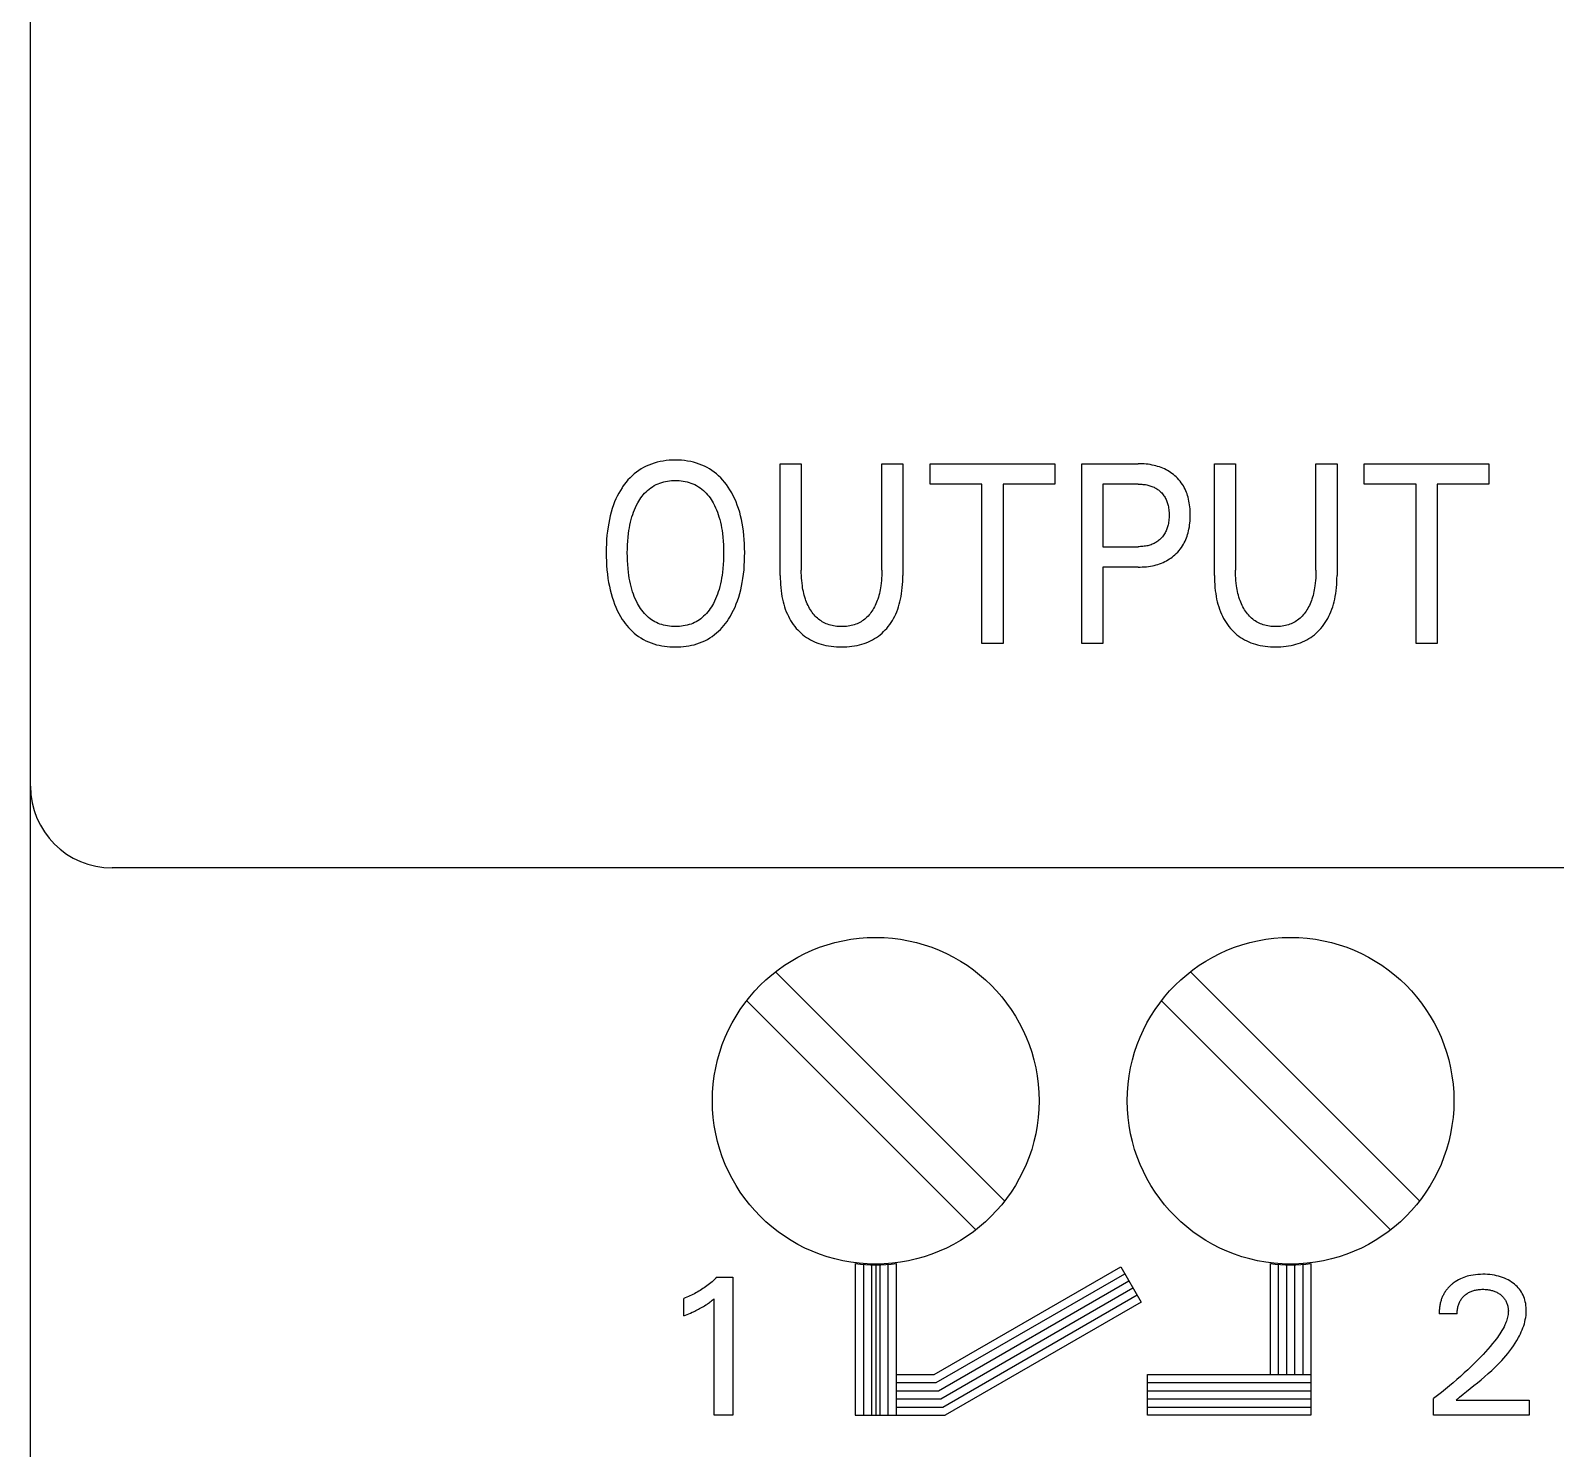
# Model space of a CAD drawing. Extents: x 0 to 420, y 0 to 297.
# Drawn here: x 136.8 to 155.47, y 167.57 to 184.93 of the extents above; entities that cross this region are included whole.
import ezdxf

# ---------------------------------------------------------------- set-up
doc = ezdxf.new("R2010")
doc.units = 0
doc.header["$LTSCALE"] = 23.1
doc.layers.add('10000_FRONT', color=7, linetype='CONTINUOUS')

msp = doc.modelspace()

# ---------------------------------------------------------------- linework, layer by layer
at = {"layer": '10000_FRONT', "color": 7, "linetype": 'CONTINUOUS'}
for p, q in [((136.798, 164.673), (136.798, 252.673)), ((144.544, 179.655), (144.507, 179.649)), ((144.582, 179.66), (144.544, 179.655)), ((144.619, 179.664), (144.582, 179.66)), ((144.657, 179.666), (144.619, 179.664)), ((144.695, 179.666), (144.657, 179.666)), ((144.733, 179.666), (144.695, 179.666)), ((144.77, 179.664), (144.733, 179.666)), ((144.808, 179.66), (144.77, 179.664)), ((144.845, 179.655), (144.808, 179.66)), ((144.882, 179.648), (144.845, 179.655)), ((144.164, 179.475), (144.139, 179.45)), ((144.191, 179.499), (144.164, 179.475)), ((144.219, 179.521), (144.191, 179.499)), ((144.247, 179.541), (144.219, 179.521)), ((144.276, 179.56), (144.247, 179.541)), ((144.306, 179.577), (144.276, 179.56)), ((144.337, 179.592), (144.306, 179.577)), ((144.369, 179.606), (144.337, 179.592)), ((144.401, 179.619), (144.369, 179.606)), ((144.434, 179.63), (144.401, 179.619)), ((144.471, 179.64), (144.434, 179.63)), ((144.507, 179.649), (144.471, 179.64)), ((144.918, 179.64), (144.882, 179.648)), ((144.954, 179.63), (144.918, 179.64)), ((144.987, 179.619), (144.954, 179.63)), ((145.02, 179.606), (144.987, 179.619)), ((145.051, 179.592), (145.02, 179.606)), ((145.082, 179.576), (145.051, 179.592)), ((145.112, 179.559), (145.082, 179.576)), ((145.141, 179.54), (145.112, 179.559)), ((145.169, 179.52), (145.141, 179.54)), ((145.197, 179.498), (145.169, 179.52)), ((145.224, 179.474), (145.197, 179.498)), ((145.25, 179.449), (145.224, 179.474)), ((145.978, 178.252), (145.978, 179.623)), ((145.978, 179.623), (146.237, 179.623)), ((146.237, 179.623), (146.237, 178.318)), ((147.223, 178.318), (147.223, 179.623)), ((147.223, 179.623), (147.48, 179.623)), ((147.48, 179.623), (147.48, 178.252)), ((147.814, 179.373), (147.814, 179.623)), ((147.814, 179.623), (149.341, 179.623)), ((149.341, 179.623), (149.341, 179.373)), ((149.672, 177.423), (149.672, 179.623)), ((149.672, 179.623), (150.36, 179.623)), ((150.385, 179.622), (150.36, 179.623)), ((150.41, 179.621), (150.385, 179.622)), ((150.435, 179.62), (150.41, 179.621)), ((150.46, 179.618), (150.435, 179.62)), ((150.485, 179.615), (150.46, 179.618)), ((150.51, 179.611), (150.485, 179.615)), ((150.535, 179.606), (150.51, 179.611)), ((150.557, 179.602), (150.535, 179.606)), ((150.579, 179.596), (150.557, 179.602)), ((150.6, 179.59), (150.579, 179.596)), ((150.622, 179.583), (150.6, 179.59)), ((150.643, 179.575), (150.622, 179.583)), ((150.664, 179.567), (150.643, 179.575)), ((150.685, 179.558), (150.664, 179.567)), ((150.704, 179.548), (150.685, 179.558)), ((150.722, 179.538), (150.704, 179.548)), ((150.741, 179.527), (150.722, 179.538)), ((150.759, 179.515), (150.741, 179.527)), ((150.776, 179.503), (150.759, 179.515)), ((150.793, 179.49), (150.776, 179.503)), ((150.81, 179.476), (150.793, 179.49)), ((150.827, 179.46), (150.81, 179.476)), ((151.295, 178.252), (151.295, 179.623)), ((151.295, 179.623), (151.554, 179.623)), ((151.554, 179.623), (151.554, 178.318)), ((152.539, 178.318), (152.539, 179.623)), ((152.539, 179.623), (152.797, 179.623)), ((152.797, 179.623), (152.797, 178.252)), ((153.131, 179.373), (153.131, 179.623)), ((153.131, 179.623), (154.658, 179.623)), ((154.658, 179.623), (154.658, 179.373)), ((144.021, 179.296), (144.002, 179.262)), ((144.042, 179.329), (144.021, 179.296)), ((144.049, 179.339), (144.042, 179.329)), ((144.069, 179.368), (144.049, 179.339)), ((144.091, 179.396), (144.069, 179.368)), ((144.114, 179.424), (144.091, 179.396)), ((144.139, 179.45), (144.114, 179.424)), ((144.318, 179.261), (144.335, 179.278)), ((144.335, 179.278), (144.352, 179.295)), ((144.352, 179.295), (144.372, 179.311)), ((144.372, 179.311), (144.393, 179.327)), ((144.393, 179.327), (144.414, 179.341)), ((144.414, 179.341), (144.436, 179.354)), ((144.436, 179.354), (144.459, 179.366)), ((144.459, 179.366), (144.482, 179.377)), ((144.482, 179.377), (144.506, 179.386)), ((144.506, 179.386), (144.529, 179.394)), ((144.529, 179.394), (144.552, 179.4)), ((144.552, 179.4), (144.575, 179.406)), ((144.575, 179.406), (144.599, 179.41)), ((144.599, 179.41), (144.623, 179.413)), ((144.623, 179.413), (144.647, 179.415)), ((144.647, 179.415), (144.671, 179.416)), ((144.671, 179.416), (144.695, 179.417)), ((144.695, 179.417), (144.719, 179.416)), ((144.719, 179.416), (144.743, 179.415)), ((144.743, 179.415), (144.767, 179.413)), ((144.767, 179.413), (144.791, 179.41)), ((144.791, 179.41), (144.815, 179.406)), ((144.815, 179.406), (144.839, 179.4)), ((144.839, 179.4), (144.862, 179.394)), ((144.862, 179.394), (144.885, 179.386)), ((144.885, 179.386), (144.909, 179.377)), ((144.909, 179.377), (144.932, 179.366)), ((144.932, 179.366), (144.955, 179.354)), ((144.955, 179.354), (144.977, 179.341)), ((144.977, 179.341), (144.999, 179.327)), ((144.999, 179.327), (145.019, 179.311)), ((145.019, 179.311), (145.039, 179.295)), ((145.039, 179.295), (145.057, 179.278)), ((145.057, 179.278), (145.073, 179.261)), ((145.274, 179.422), (145.25, 179.449)), ((145.297, 179.395), (145.274, 179.422)), ((145.319, 179.367), (145.297, 179.395)), ((145.34, 179.337), (145.319, 179.367)), ((145.363, 179.302), (145.34, 179.337)), ((145.384, 179.267), (145.363, 179.302)), ((148.448, 179.373), (147.814, 179.373)), ((148.448, 177.423), (148.448, 179.373)), ((148.707, 179.373), (148.707, 177.423)), ((149.341, 179.373), (148.707, 179.373)), ((149.931, 179.373), (149.931, 178.606)), ((150.36, 179.373), (149.931, 179.373)), ((150.36, 179.373), (150.375, 179.373)), ((150.375, 179.373), (150.391, 179.372)), ((150.391, 179.372), (150.406, 179.372)), ((150.406, 179.372), (150.421, 179.37)), ((150.421, 179.37), (150.436, 179.368)), ((150.436, 179.368), (150.451, 179.366)), ((150.451, 179.366), (150.466, 179.363)), ((150.466, 179.363), (150.479, 179.36)), ((150.479, 179.36), (150.492, 179.357)), ((150.492, 179.357), (150.505, 179.353)), ((150.505, 179.353), (150.518, 179.349)), ((150.518, 179.349), (150.531, 179.344)), ((150.531, 179.344), (150.543, 179.339)), ((150.543, 179.339), (150.556, 179.334)), ((150.556, 179.334), (150.567, 179.328)), ((150.567, 179.328), (150.578, 179.322)), ((150.578, 179.322), (150.589, 179.315)), ((150.589, 179.315), (150.6, 179.308)), ((150.6, 179.308), (150.61, 179.301)), ((150.61, 179.301), (150.62, 179.293)), ((150.62, 179.293), (150.63, 179.284)), ((150.63, 179.284), (150.64, 179.275)), ((150.844, 179.444), (150.827, 179.46)), ((150.86, 179.426), (150.844, 179.444)), ((150.875, 179.408), (150.86, 179.426)), ((150.889, 179.389), (150.875, 179.408)), ((150.903, 179.37), (150.889, 179.389)), ((150.915, 179.35), (150.903, 179.37)), ((150.926, 179.331), (150.915, 179.35)), ((150.936, 179.312), (150.926, 179.331)), ((150.945, 179.292), (150.936, 179.312)), ((150.953, 179.272), (150.945, 179.292)), ((153.765, 179.373), (153.131, 179.373)), ((153.765, 177.423), (153.765, 179.373)), ((154.024, 179.373), (154.024, 177.423)), ((154.658, 179.373), (154.024, 179.373)), ((143.937, 179.118), (143.922, 179.074)), ((143.951, 179.155), (143.937, 179.118)), ((143.967, 179.191), (143.951, 179.155)), ((143.983, 179.227), (143.967, 179.191)), ((144.002, 179.262), (143.983, 179.227)), ((144.206, 179.088), (144.219, 179.115)), ((144.219, 179.115), (144.234, 179.142)), ((144.234, 179.142), (144.246, 179.163)), ((144.246, 179.163), (144.259, 179.184)), ((144.259, 179.184), (144.272, 179.204)), ((144.272, 179.204), (144.287, 179.224)), ((144.287, 179.224), (144.302, 179.243)), ((144.302, 179.243), (144.318, 179.261)), ((145.073, 179.261), (145.089, 179.243)), ((145.089, 179.243), (145.105, 179.224)), ((145.105, 179.224), (145.119, 179.204)), ((145.119, 179.204), (145.133, 179.184)), ((145.133, 179.184), (145.146, 179.163)), ((145.146, 179.163), (145.158, 179.142)), ((145.158, 179.142), (145.162, 179.135)), ((145.162, 179.135), (145.175, 179.109)), ((145.175, 179.109), (145.188, 179.082)), ((145.403, 179.23), (145.384, 179.267)), ((145.421, 179.193), (145.403, 179.23)), ((145.438, 179.155), (145.421, 179.193)), ((145.453, 179.116), (145.438, 179.155)), ((145.468, 179.073), (145.453, 179.116)), ((150.64, 179.275), (150.65, 179.264)), ((150.65, 179.264), (150.659, 179.254)), ((150.659, 179.254), (150.668, 179.243)), ((150.668, 179.243), (150.677, 179.231)), ((150.677, 179.231), (150.684, 179.22)), ((150.684, 179.22), (150.692, 179.208)), ((150.692, 179.208), (150.698, 179.196)), ((150.698, 179.196), (150.704, 179.184)), ((150.704, 179.184), (150.709, 179.172)), ((150.709, 179.172), (150.714, 179.16)), ((150.714, 179.16), (150.718, 179.148)), ((150.718, 179.148), (150.722, 179.136)), ((150.722, 179.136), (150.726, 179.123)), ((150.726, 179.123), (150.729, 179.11)), ((150.729, 179.11), (150.732, 179.094)), ((150.732, 179.094), (150.735, 179.077)), ((150.961, 179.252), (150.953, 179.272)), ((150.967, 179.232), (150.961, 179.252)), ((150.973, 179.211), (150.967, 179.232)), ((150.979, 179.19), (150.973, 179.211)), ((150.984, 179.166), (150.979, 179.19)), ((150.988, 179.142), (150.984, 179.166)), ((150.992, 179.118), (150.988, 179.142)), ((150.995, 179.094), (150.992, 179.118)), ((150.997, 179.069), (150.995, 179.094)), ((143.886, 178.941), (143.878, 178.896)), ((143.897, 178.986), (143.886, 178.941)), ((143.909, 179.03), (143.897, 178.986)), ((143.922, 179.074), (143.909, 179.03)), ((144.138, 178.872), (144.145, 178.906)), ((144.145, 178.906), (144.153, 178.94)), ((144.153, 178.94), (144.163, 178.973)), ((144.163, 178.973), (144.172, 179.002)), ((144.172, 179.002), (144.183, 179.031)), ((144.183, 179.031), (144.194, 179.059)), ((144.194, 179.059), (144.206, 179.088)), ((145.188, 179.082), (145.199, 179.056)), ((145.199, 179.056), (145.21, 179.028)), ((145.21, 179.028), (145.22, 179.001)), ((145.22, 179.001), (145.228, 178.973)), ((145.228, 178.973), (145.238, 178.94)), ((145.238, 178.94), (145.246, 178.906)), ((145.246, 178.906), (145.254, 178.872)), ((145.482, 179.029), (145.468, 179.073)), ((145.494, 178.984), (145.482, 179.029)), ((145.504, 178.939), (145.494, 178.984)), ((145.513, 178.894), (145.504, 178.939)), ((150.735, 178.908), (150.732, 178.891)), ((150.735, 179.077), (150.737, 179.06)), ((150.737, 178.925), (150.735, 178.908)), ((150.737, 179.06), (150.739, 179.044)), ((150.739, 178.942), (150.737, 178.925)), ((150.739, 179.044), (150.74, 179.027)), ((150.74, 178.959), (150.739, 178.942)), ((150.74, 179.027), (150.741, 179.01)), ((150.741, 178.976), (150.74, 178.959)), ((150.741, 179.01), (150.741, 178.993)), ((150.741, 178.993), (150.741, 178.976)), ((150.995, 178.897), (150.997, 178.921)), ((150.999, 179.045), (150.997, 179.069)), ((150.997, 178.921), (150.999, 178.946)), ((151, 179.02), (150.999, 179.045)), ((150.999, 178.946), (151, 178.971)), ((151, 178.996), (151, 179.02)), ((151, 178.971), (151, 178.996)), ((143.857, 178.746), (143.853, 178.694)), ((143.863, 178.798), (143.857, 178.746)), ((143.87, 178.85), (143.863, 178.798)), ((143.878, 178.896), (143.87, 178.85)), ((144.111, 178.675), (144.115, 178.722)), ((144.115, 178.722), (144.121, 178.77)), ((144.121, 178.77), (144.125, 178.804)), ((144.125, 178.804), (144.131, 178.838)), ((144.131, 178.838), (144.138, 178.872)), ((145.254, 178.872), (145.26, 178.838)), ((145.26, 178.838), (145.266, 178.804)), ((145.266, 178.804), (145.271, 178.77)), ((145.271, 178.77), (145.276, 178.722)), ((145.276, 178.722), (145.28, 178.675)), ((145.521, 178.849), (145.513, 178.894)), ((145.528, 178.797), (145.521, 178.849)), ((145.534, 178.745), (145.528, 178.797)), ((145.539, 178.693), (145.534, 178.745)), ((150.651, 178.718), (150.641, 178.708)), ((150.66, 178.729), (150.651, 178.718)), ((150.669, 178.74), (150.66, 178.729)), ((150.677, 178.752), (150.669, 178.74)), ((150.685, 178.764), (150.677, 178.752)), ((150.692, 178.776), (150.685, 178.764)), ((150.698, 178.787), (150.692, 178.776)), ((150.704, 178.799), (150.698, 178.787)), ((150.709, 178.811), (150.704, 178.799)), ((150.714, 178.824), (150.709, 178.811)), ((150.718, 178.836), (150.714, 178.824)), ((150.722, 178.849), (150.718, 178.836)), ((150.726, 178.861), (150.722, 178.849)), ((150.729, 178.874), (150.726, 178.861)), ((150.732, 178.891), (150.729, 178.874)), ((150.954, 178.715), (150.961, 178.736)), ((150.961, 178.736), (150.968, 178.757)), ((150.968, 178.757), (150.974, 178.778)), ((150.974, 178.778), (150.979, 178.799)), ((150.979, 178.799), (150.984, 178.823)), ((150.984, 178.823), (150.989, 178.848)), ((150.989, 178.848), (150.992, 178.872)), ((150.992, 178.872), (150.995, 178.897)), ((143.85, 178.641), (143.848, 178.589)), ((143.848, 178.589), (143.848, 178.536)), ((143.848, 178.536), (143.848, 178.482)), ((143.853, 178.694), (143.85, 178.641)), ((144.106, 178.533), (144.107, 178.58)), ((144.107, 178.485), (144.106, 178.533)), ((144.107, 178.58), (144.108, 178.628)), ((144.108, 178.628), (144.111, 178.675)), ((145.28, 178.675), (145.283, 178.628)), ((145.283, 178.628), (145.285, 178.58)), ((145.285, 178.58), (145.285, 178.533)), ((145.285, 178.533), (145.285, 178.484)), ((145.541, 178.641), (145.539, 178.693)), ((145.543, 178.588), (145.541, 178.641)), ((145.544, 178.536), (145.543, 178.588)), ((145.543, 178.482), (145.544, 178.536)), ((149.931, 178.606), (150.36, 178.606)), ((150.376, 178.606), (150.36, 178.606)), ((150.391, 178.607), (150.376, 178.606)), ((150.406, 178.608), (150.391, 178.607)), ((150.421, 178.609), (150.406, 178.608)), ((150.437, 178.611), (150.421, 178.609)), ((150.452, 178.613), (150.437, 178.611)), ((150.467, 178.616), (150.452, 178.613)), ((150.48, 178.619), (150.467, 178.616)), ((150.493, 178.623), (150.48, 178.619)), ((150.506, 178.627), (150.493, 178.623)), ((150.519, 178.631), (150.506, 178.627)), ((150.532, 178.636), (150.519, 178.631)), ((150.545, 178.641), (150.532, 178.636)), ((150.557, 178.647), (150.545, 178.641)), ((150.568, 178.653), (150.557, 178.647)), ((150.58, 178.659), (150.568, 178.653)), ((150.591, 178.666), (150.58, 178.659)), ((150.601, 178.674), (150.591, 178.666)), ((150.611, 178.681), (150.601, 178.674)), ((150.622, 178.69), (150.611, 178.681)), ((150.631, 178.698), (150.622, 178.69)), ((150.641, 178.708), (150.631, 178.698)), ((150.829, 178.524), (150.846, 178.541)), ((150.846, 178.541), (150.862, 178.559)), ((150.862, 178.559), (150.877, 178.577)), ((150.877, 178.577), (150.891, 178.596)), ((150.891, 178.596), (150.904, 178.616)), ((150.904, 178.616), (150.916, 178.636)), ((150.916, 178.636), (150.927, 178.655)), ((150.927, 178.655), (150.937, 178.675)), ((150.937, 178.675), (150.946, 178.695)), ((150.946, 178.695), (150.954, 178.715)), ((143.848, 178.482), (143.85, 178.429)), ((143.85, 178.429), (143.853, 178.376)), ((143.853, 178.376), (143.857, 178.322)), ((144.108, 178.436), (144.107, 178.485)), ((144.111, 178.388), (144.108, 178.436)), ((144.115, 178.34), (144.111, 178.388)), ((145.28, 178.388), (145.276, 178.339)), ((145.283, 178.436), (145.28, 178.388)), ((145.285, 178.484), (145.283, 178.436)), ((145.535, 178.323), (145.539, 178.376)), ((145.539, 178.376), (145.542, 178.429)), ((145.542, 178.429), (145.543, 178.482)), ((149.931, 178.357), (149.931, 177.423)), ((150.36, 178.357), (149.931, 178.357)), ((150.36, 178.357), (150.386, 178.357)), ((150.386, 178.357), (150.411, 178.358)), ((150.411, 178.358), (150.436, 178.359)), ((150.436, 178.359), (150.462, 178.362)), ((150.462, 178.362), (150.487, 178.365)), ((150.487, 178.365), (150.512, 178.369)), ((150.512, 178.369), (150.537, 178.373)), ((150.537, 178.373), (150.559, 178.378)), ((150.559, 178.378), (150.581, 178.384)), ((150.581, 178.384), (150.603, 178.39)), ((150.603, 178.39), (150.625, 178.398)), ((150.625, 178.398), (150.646, 178.406)), ((150.646, 178.406), (150.667, 178.414)), ((150.667, 178.414), (150.687, 178.424)), ((150.687, 178.424), (150.707, 178.434)), ((150.707, 178.434), (150.725, 178.444)), ((150.725, 178.444), (150.744, 178.456)), ((150.744, 178.456), (150.762, 178.468)), ((150.762, 178.468), (150.779, 178.48)), ((150.779, 178.48), (150.796, 178.494)), ((150.796, 178.494), (150.812, 178.508)), ((150.812, 178.508), (150.829, 178.524)), ((143.857, 178.322), (143.862, 178.269)), ((143.862, 178.269), (143.869, 178.216)), ((143.869, 178.216), (143.877, 178.17)), ((143.877, 178.17), (143.886, 178.124)), ((144.12, 178.292), (144.115, 178.34)), ((144.125, 178.257), (144.12, 178.292)), ((144.13, 178.222), (144.125, 178.257)), ((144.137, 178.188), (144.13, 178.222)), ((144.144, 178.153), (144.137, 178.188)), ((145.255, 178.187), (145.247, 178.153)), ((145.261, 178.222), (145.255, 178.187)), ((145.266, 178.256), (145.261, 178.222)), ((145.271, 178.291), (145.266, 178.256)), ((145.276, 178.339), (145.271, 178.291)), ((145.505, 178.124), (145.514, 178.17)), ((145.514, 178.17), (145.522, 178.216)), ((145.522, 178.216), (145.529, 178.269)), ((145.529, 178.269), (145.535, 178.323)), ((145.978, 178.252), (145.979, 178.215)), ((145.979, 178.215), (145.98, 178.179)), ((145.98, 178.179), (145.982, 178.142)), ((146.237, 178.286), (146.237, 178.318)), ((146.238, 178.254), (146.237, 178.286)), ((146.24, 178.223), (146.238, 178.254)), ((146.242, 178.191), (146.24, 178.223)), ((146.246, 178.159), (146.242, 178.191)), ((146.25, 178.128), (146.246, 178.159)), ((147.214, 178.159), (147.21, 178.127)), ((147.217, 178.191), (147.214, 178.159)), ((147.22, 178.222), (147.217, 178.191)), ((147.221, 178.254), (147.22, 178.222)), ((147.222, 178.286), (147.221, 178.254)), ((147.223, 178.318), (147.222, 178.286)), ((147.476, 178.142), (147.478, 178.179)), ((147.478, 178.179), (147.48, 178.215)), ((147.48, 178.215), (147.48, 178.252)), ((151.295, 178.252), (151.295, 178.215)), ((151.295, 178.215), (151.297, 178.179)), ((151.297, 178.179), (151.299, 178.142)), ((151.554, 178.286), (151.554, 178.318)), ((151.555, 178.254), (151.554, 178.286)), ((151.557, 178.223), (151.555, 178.254)), ((151.559, 178.191), (151.557, 178.223)), ((151.562, 178.159), (151.559, 178.191)), ((151.566, 178.128), (151.562, 178.159)), ((152.531, 178.159), (152.527, 178.127)), ((152.534, 178.191), (152.531, 178.159)), ((152.536, 178.222), (152.534, 178.191)), ((152.538, 178.254), (152.536, 178.222)), ((152.539, 178.286), (152.538, 178.254)), ((152.539, 178.318), (152.539, 178.286)), ((152.793, 178.142), (152.795, 178.179)), ((152.795, 178.179), (152.796, 178.215)), ((152.796, 178.215), (152.797, 178.252)), ((143.886, 178.124), (143.896, 178.078)), ((143.896, 178.078), (143.907, 178.033)), ((143.907, 178.033), (143.921, 177.988)), ((143.921, 177.988), (143.935, 177.943)), ((144.152, 178.119), (144.144, 178.153)), ((144.162, 178.085), (144.152, 178.119)), ((144.171, 178.055), (144.162, 178.085)), ((144.181, 178.026), (144.171, 178.055)), ((144.192, 177.997), (144.181, 178.026)), ((144.204, 177.968), (144.192, 177.997)), ((145.199, 177.997), (145.187, 177.968)), ((145.21, 178.026), (145.199, 177.997)), ((145.22, 178.055), (145.21, 178.026)), ((145.23, 178.084), (145.22, 178.055)), ((145.239, 178.118), (145.23, 178.084)), ((145.247, 178.153), (145.239, 178.118)), ((145.456, 177.944), (145.47, 177.988)), ((145.47, 177.988), (145.484, 178.033)), ((145.484, 178.033), (145.495, 178.079)), ((145.495, 178.079), (145.505, 178.124)), ((145.982, 178.142), (145.985, 178.105)), ((145.985, 178.105), (145.989, 178.068)), ((145.989, 178.068), (145.994, 178.032)), ((145.994, 178.032), (146, 177.995)), ((146, 177.995), (146.006, 177.964)), ((146.253, 178.104), (146.25, 178.128)), ((146.257, 178.081), (146.253, 178.104)), ((146.262, 178.058), (146.257, 178.081)), ((146.267, 178.035), (146.262, 178.058)), ((146.273, 178.012), (146.267, 178.035)), ((146.28, 177.989), (146.273, 178.012)), ((146.287, 177.966), (146.28, 177.989)), ((147.18, 177.988), (147.173, 177.966)), ((147.187, 178.011), (147.18, 177.988)), ((147.193, 178.034), (147.187, 178.011)), ((147.198, 178.057), (147.193, 178.034)), ((147.203, 178.08), (147.198, 178.057)), ((147.207, 178.104), (147.203, 178.08)), ((147.21, 178.127), (147.207, 178.104)), ((147.452, 177.964), (147.458, 177.995)), ((147.458, 177.995), (147.464, 178.032)), ((147.464, 178.032), (147.469, 178.068)), ((147.469, 178.068), (147.473, 178.105)), ((147.473, 178.105), (147.476, 178.142)), ((151.299, 178.142), (151.302, 178.105)), ((151.302, 178.105), (151.306, 178.068)), ((151.306, 178.068), (151.311, 178.032)), ((151.311, 178.032), (151.317, 177.995)), ((151.317, 177.995), (151.323, 177.964)), ((151.57, 178.104), (151.566, 178.128)), ((151.574, 178.081), (151.57, 178.104)), ((151.579, 178.058), (151.574, 178.081)), ((151.584, 178.035), (151.579, 178.058)), ((151.59, 178.012), (151.584, 178.035)), ((151.596, 177.989), (151.59, 178.012)), ((151.604, 177.966), (151.596, 177.989)), ((152.497, 177.988), (152.49, 177.966)), ((152.504, 178.011), (152.497, 177.988)), ((152.509, 178.034), (152.504, 178.011)), ((152.515, 178.057), (152.509, 178.034)), ((152.519, 178.08), (152.515, 178.057)), ((152.523, 178.104), (152.519, 178.08)), ((152.527, 178.127), (152.523, 178.104)), ((152.769, 177.964), (152.775, 177.995)), ((152.775, 177.995), (152.781, 178.032)), ((152.781, 178.032), (152.786, 178.068)), ((152.786, 178.068), (152.79, 178.105)), ((152.79, 178.105), (152.793, 178.142)), ((143.935, 177.943), (143.95, 177.904)), ((143.95, 177.904), (143.966, 177.865)), ((143.966, 177.865), (143.983, 177.827)), ((143.983, 177.827), (144.002, 177.79)), ((144.002, 177.79), (144.023, 177.753)), ((144.217, 177.94), (144.204, 177.968)), ((144.231, 177.912), (144.217, 177.94)), ((144.243, 177.891), (144.231, 177.912)), ((144.256, 177.869), (144.243, 177.891)), ((144.269, 177.849), (144.256, 177.869)), ((144.284, 177.828), (144.269, 177.849)), ((144.299, 177.809), (144.284, 177.828)), ((144.315, 177.79), (144.299, 177.809)), ((144.332, 177.772), (144.315, 177.79)), ((145.076, 177.79), (145.059, 177.772)), ((145.092, 177.809), (145.076, 177.79)), ((145.107, 177.828), (145.092, 177.809)), ((145.122, 177.849), (145.107, 177.828)), ((145.135, 177.869), (145.122, 177.849)), ((145.148, 177.891), (145.135, 177.869)), ((145.16, 177.912), (145.148, 177.891)), ((145.174, 177.94), (145.16, 177.912)), ((145.187, 177.968), (145.174, 177.94)), ((145.368, 177.755), (145.388, 177.791)), ((145.388, 177.791), (145.407, 177.828)), ((145.407, 177.828), (145.425, 177.866)), ((145.425, 177.866), (145.441, 177.905)), ((145.441, 177.905), (145.456, 177.944)), ((146.006, 177.964), (146.014, 177.933)), ((146.014, 177.933), (146.022, 177.901)), ((146.022, 177.901), (146.031, 177.871)), ((146.031, 177.871), (146.041, 177.84)), ((146.041, 177.84), (146.053, 177.81)), ((146.053, 177.81), (146.066, 177.781)), ((146.294, 177.946), (146.287, 177.966)), ((146.302, 177.927), (146.294, 177.946)), ((146.31, 177.907), (146.302, 177.927)), ((146.319, 177.888), (146.31, 177.907)), ((146.329, 177.869), (146.319, 177.888)), ((146.339, 177.851), (146.329, 177.869)), ((146.35, 177.833), (146.339, 177.851)), ((146.36, 177.817), (146.35, 177.833)), ((146.371, 177.801), (146.36, 177.817)), ((146.382, 177.786), (146.371, 177.801)), ((146.394, 177.772), (146.382, 177.786)), ((147.079, 177.786), (147.067, 177.772)), ((147.09, 177.801), (147.079, 177.786)), ((147.101, 177.817), (147.09, 177.801)), ((147.111, 177.833), (147.101, 177.817)), ((147.122, 177.851), (147.111, 177.833)), ((147.132, 177.869), (147.122, 177.851)), ((147.142, 177.888), (147.132, 177.869)), ((147.15, 177.907), (147.142, 177.888)), ((147.159, 177.926), (147.15, 177.907)), ((147.166, 177.946), (147.159, 177.926)), ((147.173, 177.966), (147.166, 177.946)), ((147.393, 177.781), (147.405, 177.81)), ((147.405, 177.81), (147.417, 177.84)), ((147.417, 177.84), (147.427, 177.871)), ((147.427, 177.871), (147.436, 177.901)), ((147.436, 177.901), (147.445, 177.933)), ((147.445, 177.933), (147.452, 177.964)), ((151.323, 177.964), (151.33, 177.933)), ((151.33, 177.933), (151.339, 177.901)), ((151.339, 177.901), (151.348, 177.871)), ((151.348, 177.871), (151.358, 177.84)), ((151.358, 177.84), (151.37, 177.81)), ((151.37, 177.81), (151.382, 177.781)), ((151.611, 177.946), (151.604, 177.966)), ((151.619, 177.927), (151.611, 177.946)), ((151.627, 177.907), (151.619, 177.927)), ((151.636, 177.888), (151.627, 177.907)), ((151.645, 177.869), (151.636, 177.888)), ((151.655, 177.851), (151.645, 177.869)), ((151.666, 177.833), (151.655, 177.851)), ((151.677, 177.817), (151.666, 177.833)), ((151.688, 177.801), (151.677, 177.817)), ((151.699, 177.786), (151.688, 177.801)), ((151.711, 177.772), (151.699, 177.786)), ((152.395, 177.786), (152.384, 177.772)), ((152.407, 177.801), (152.395, 177.786)), ((152.418, 177.817), (152.407, 177.801)), ((152.428, 177.833), (152.418, 177.817)), ((152.439, 177.851), (152.428, 177.833)), ((152.449, 177.869), (152.439, 177.851)), ((152.458, 177.888), (152.449, 177.869)), ((152.467, 177.907), (152.458, 177.888)), ((152.475, 177.926), (152.467, 177.907)), ((152.483, 177.946), (152.475, 177.926)), ((152.49, 177.966), (152.483, 177.946)), ((152.709, 177.781), (152.722, 177.81)), ((152.722, 177.81), (152.733, 177.84)), ((152.733, 177.84), (152.744, 177.871)), ((152.744, 177.871), (152.753, 177.901)), ((152.753, 177.901), (152.761, 177.933)), ((152.761, 177.933), (152.769, 177.964)), ((144.023, 177.753), (144.045, 177.717)), ((144.045, 177.717), (144.063, 177.691)), ((144.063, 177.691), (144.081, 177.665)), ((144.081, 177.665), (144.101, 177.64)), ((144.101, 177.64), (144.122, 177.616)), ((144.122, 177.616), (144.144, 177.593)), ((144.349, 177.755), (144.332, 177.772)), ((144.367, 177.74), (144.349, 177.755)), ((144.384, 177.725), (144.367, 177.74)), ((144.403, 177.712), (144.384, 177.725)), ((144.422, 177.7), (144.403, 177.712)), ((144.442, 177.688), (144.422, 177.7)), ((144.462, 177.678), (144.442, 177.688)), ((144.483, 177.668), (144.462, 177.678)), ((144.504, 177.66), (144.483, 177.668)), ((144.527, 177.652), (144.504, 177.66)), ((144.55, 177.646), (144.527, 177.652)), ((144.574, 177.64), (144.55, 177.646)), ((144.598, 177.636), (144.574, 177.64)), ((144.622, 177.633), (144.598, 177.636)), ((144.646, 177.63), (144.622, 177.633)), ((144.671, 177.629), (144.646, 177.63)), ((144.695, 177.628), (144.671, 177.629)), ((144.719, 177.629), (144.695, 177.628)), ((144.744, 177.63), (144.719, 177.629)), ((144.768, 177.633), (144.744, 177.63)), ((144.792, 177.636), (144.768, 177.633)), ((144.816, 177.64), (144.792, 177.636)), ((144.84, 177.646), (144.816, 177.64)), ((144.863, 177.652), (144.84, 177.646)), ((144.886, 177.66), (144.863, 177.652)), ((144.907, 177.668), (144.886, 177.66)), ((144.928, 177.678), (144.907, 177.668)), ((144.948, 177.688), (144.928, 177.678)), ((144.968, 177.7), (144.948, 177.688)), ((144.988, 177.712), (144.968, 177.7)), ((145.006, 177.725), (144.988, 177.712)), ((145.024, 177.74), (145.006, 177.725)), ((145.041, 177.755), (145.024, 177.74)), ((145.059, 177.772), (145.041, 177.755)), ((145.246, 177.594), (145.268, 177.617)), ((145.268, 177.617), (145.289, 177.642)), ((145.289, 177.642), (145.308, 177.667)), ((145.308, 177.667), (145.327, 177.692)), ((145.327, 177.692), (145.345, 177.719)), ((145.345, 177.719), (145.368, 177.755)), ((146.066, 177.781), (146.078, 177.754)), ((146.078, 177.754), (146.092, 177.728)), ((146.092, 177.728), (146.106, 177.703)), ((146.106, 177.703), (146.122, 177.678)), ((146.122, 177.678), (146.138, 177.654)), ((146.138, 177.654), (146.156, 177.63)), ((146.156, 177.63), (146.175, 177.607)), ((146.175, 177.607), (146.193, 177.587)), ((146.407, 177.758), (146.394, 177.772)), ((146.42, 177.744), (146.407, 177.758)), ((146.434, 177.731), (146.42, 177.744)), ((146.449, 177.719), (146.434, 177.731)), ((146.463, 177.708), (146.449, 177.719)), ((146.478, 177.698), (146.463, 177.708)), ((146.493, 177.688), (146.478, 177.698)), ((146.509, 177.679), (146.493, 177.688)), ((146.525, 177.671), (146.509, 177.679)), ((146.542, 177.664), (146.525, 177.671)), ((146.558, 177.657), (146.542, 177.664)), ((146.576, 177.651), (146.558, 177.657)), ((146.594, 177.646), (146.576, 177.651)), ((146.613, 177.641), (146.594, 177.646)), ((146.633, 177.637), (146.613, 177.641)), ((146.652, 177.634), (146.633, 177.637)), ((146.672, 177.631), (146.652, 177.634)), ((146.691, 177.63), (146.672, 177.631)), ((146.711, 177.629), (146.691, 177.63)), ((146.731, 177.628), (146.711, 177.629)), ((146.75, 177.629), (146.731, 177.628)), ((146.77, 177.63), (146.75, 177.629)), ((146.79, 177.631), (146.77, 177.63)), ((146.809, 177.634), (146.79, 177.631)), ((146.829, 177.637), (146.809, 177.634)), ((146.848, 177.641), (146.829, 177.637)), ((146.867, 177.646), (146.848, 177.641)), ((146.886, 177.651), (146.867, 177.646)), ((146.903, 177.657), (146.886, 177.651)), ((146.92, 177.664), (146.903, 177.657)), ((146.936, 177.671), (146.92, 177.664)), ((146.953, 177.679), (146.936, 177.671)), ((146.968, 177.688), (146.953, 177.679)), ((146.984, 177.698), (146.968, 177.688)), ((146.999, 177.708), (146.984, 177.698)), ((147.013, 177.719), (146.999, 177.708)), ((147.027, 177.731), (147.013, 177.719)), ((147.041, 177.744), (147.027, 177.731)), ((147.054, 177.758), (147.041, 177.744)), ((147.067, 177.772), (147.054, 177.758)), ((147.265, 177.587), (147.284, 177.607)), ((147.284, 177.607), (147.302, 177.63)), ((147.302, 177.63), (147.32, 177.654)), ((147.32, 177.654), (147.336, 177.678)), ((147.336, 177.678), (147.352, 177.703)), ((147.352, 177.703), (147.367, 177.728)), ((147.367, 177.728), (147.38, 177.754)), ((147.38, 177.754), (147.393, 177.781)), ((151.382, 177.781), (151.395, 177.754)), ((151.395, 177.754), (151.408, 177.728)), ((151.408, 177.728), (151.423, 177.703)), ((151.423, 177.703), (151.439, 177.678)), ((151.439, 177.678), (151.455, 177.654)), ((151.455, 177.654), (151.473, 177.63)), ((151.473, 177.63), (151.491, 177.607)), ((151.491, 177.607), (151.51, 177.587)), ((151.724, 177.758), (151.711, 177.772)), ((151.737, 177.744), (151.724, 177.758)), ((151.751, 177.731), (151.737, 177.744)), ((151.765, 177.719), (151.751, 177.731)), ((151.78, 177.708), (151.765, 177.719)), ((151.795, 177.698), (151.78, 177.708)), ((151.81, 177.688), (151.795, 177.698)), ((151.826, 177.679), (151.81, 177.688)), ((151.842, 177.671), (151.826, 177.679)), ((151.858, 177.664), (151.842, 177.671)), ((151.875, 177.657), (151.858, 177.664)), ((151.892, 177.651), (151.875, 177.657)), ((151.911, 177.646), (151.892, 177.651)), ((151.93, 177.641), (151.911, 177.646)), ((151.949, 177.637), (151.93, 177.641)), ((151.969, 177.634), (151.949, 177.637)), ((151.988, 177.631), (151.969, 177.634)), ((152.008, 177.63), (151.988, 177.631)), ((152.027, 177.629), (152.008, 177.63)), ((152.047, 177.628), (152.027, 177.629)), ((152.067, 177.629), (152.047, 177.628)), ((152.087, 177.63), (152.067, 177.629)), ((152.106, 177.631), (152.087, 177.63)), ((152.126, 177.634), (152.106, 177.631)), ((152.145, 177.637), (152.126, 177.634)), ((152.165, 177.641), (152.145, 177.637)), ((152.184, 177.646), (152.165, 177.641)), ((152.203, 177.651), (152.184, 177.646)), ((152.22, 177.657), (152.203, 177.651)), ((152.237, 177.664), (152.22, 177.657)), ((152.253, 177.671), (152.237, 177.664)), ((152.269, 177.679), (152.253, 177.671)), ((152.285, 177.688), (152.269, 177.679)), ((152.3, 177.698), (152.285, 177.688)), ((152.315, 177.708), (152.3, 177.698)), ((152.33, 177.719), (152.315, 177.708)), ((152.344, 177.731), (152.33, 177.719)), ((152.358, 177.744), (152.344, 177.731)), ((152.371, 177.758), (152.358, 177.744)), ((152.384, 177.772), (152.371, 177.758)), ((152.582, 177.587), (152.6, 177.607)), ((152.6, 177.607), (152.619, 177.63)), ((152.619, 177.63), (152.637, 177.654)), ((152.637, 177.654), (152.653, 177.678)), ((152.653, 177.678), (152.669, 177.703)), ((152.669, 177.703), (152.683, 177.728)), ((152.683, 177.728), (152.697, 177.754)), ((152.697, 177.754), (152.709, 177.781)), ((144.144, 177.593), (144.166, 177.571)), ((144.166, 177.571), (144.19, 177.549)), ((144.19, 177.549), (144.215, 177.529)), ((144.215, 177.529), (144.243, 177.509)), ((144.243, 177.509), (144.272, 177.489)), ((144.272, 177.489), (144.303, 177.472)), ((144.303, 177.472), (144.334, 177.456)), ((144.334, 177.456), (144.366, 177.441)), ((144.366, 177.441), (144.398, 177.428)), ((144.398, 177.428), (144.431, 177.417)), ((144.431, 177.417), (144.464, 177.407)), ((144.926, 177.407), (144.958, 177.417)), ((144.958, 177.417), (144.991, 177.428)), ((144.991, 177.428), (145.024, 177.441)), ((145.024, 177.441), (145.056, 177.456)), ((145.056, 177.456), (145.087, 177.472)), ((145.087, 177.472), (145.117, 177.49)), ((145.117, 177.49), (145.147, 177.509)), ((145.147, 177.509), (145.175, 177.53)), ((145.175, 177.53), (145.199, 177.55)), ((145.199, 177.55), (145.223, 177.572)), ((145.223, 177.572), (145.246, 177.594)), ((146.193, 177.587), (146.213, 177.567)), ((146.213, 177.567), (146.234, 177.547)), ((146.234, 177.547), (146.255, 177.529)), ((146.255, 177.529), (146.277, 177.512)), ((146.277, 177.512), (146.3, 177.496)), ((146.3, 177.496), (146.324, 177.481)), ((146.324, 177.481), (146.348, 177.466)), ((146.348, 177.466), (146.374, 177.453)), ((146.374, 177.453), (146.4, 177.441)), ((146.4, 177.441), (146.426, 177.43)), ((146.426, 177.43), (146.453, 177.421)), ((146.453, 177.421), (146.481, 177.412)), ((146.481, 177.412), (146.508, 177.404)), ((146.95, 177.404), (146.978, 177.412)), ((146.978, 177.412), (147.005, 177.421)), ((147.005, 177.421), (147.032, 177.43)), ((147.032, 177.43), (147.058, 177.441)), ((147.058, 177.441), (147.084, 177.453)), ((147.084, 177.453), (147.11, 177.466)), ((147.11, 177.466), (147.135, 177.481)), ((147.135, 177.481), (147.158, 177.496)), ((147.158, 177.496), (147.181, 177.512)), ((147.181, 177.512), (147.203, 177.529)), ((147.203, 177.529), (147.225, 177.547)), ((147.225, 177.547), (147.245, 177.567)), ((147.245, 177.567), (147.265, 177.587)), ((148.707, 177.423), (148.448, 177.423)), ((149.931, 177.423), (149.672, 177.423)), ((151.51, 177.587), (151.53, 177.567)), ((151.53, 177.567), (151.55, 177.547)), ((151.55, 177.547), (151.572, 177.529)), ((151.572, 177.529), (151.594, 177.512)), ((151.594, 177.512), (151.617, 177.496)), ((151.617, 177.496), (151.64, 177.481)), ((151.64, 177.481), (151.665, 177.466)), ((151.665, 177.466), (151.691, 177.453)), ((151.691, 177.453), (151.717, 177.441)), ((151.717, 177.441), (151.743, 177.43)), ((151.743, 177.43), (151.77, 177.421)), ((151.77, 177.421), (151.797, 177.412)), ((151.797, 177.412), (151.825, 177.404)), ((152.267, 177.404), (152.294, 177.412)), ((152.294, 177.412), (152.322, 177.421)), ((152.322, 177.421), (152.349, 177.43)), ((152.349, 177.43), (152.375, 177.441)), ((152.375, 177.441), (152.401, 177.453)), ((152.401, 177.453), (152.427, 177.466)), ((152.427, 177.466), (152.451, 177.481)), ((152.451, 177.481), (152.475, 177.496)), ((152.475, 177.496), (152.498, 177.512)), ((152.498, 177.512), (152.52, 177.529)), ((152.52, 177.529), (152.541, 177.547)), ((152.541, 177.547), (152.562, 177.567)), ((152.562, 177.567), (152.582, 177.587)), ((154.024, 177.423), (153.765, 177.423)), ((144.464, 177.407), (144.496, 177.399)), ((144.496, 177.399), (144.529, 177.393)), ((144.529, 177.393), (144.562, 177.388)), ((144.562, 177.388), (144.595, 177.384)), ((144.595, 177.384), (144.628, 177.381)), ((144.628, 177.381), (144.662, 177.38)), ((144.662, 177.38), (144.695, 177.379)), ((144.695, 177.379), (144.728, 177.38)), ((144.728, 177.38), (144.762, 177.381)), ((144.762, 177.381), (144.795, 177.384)), ((144.795, 177.384), (144.828, 177.388)), ((144.828, 177.388), (144.861, 177.393)), ((144.861, 177.393), (144.894, 177.4)), ((144.894, 177.4), (144.926, 177.407)), ((146.508, 177.404), (146.539, 177.397)), ((146.539, 177.397), (146.571, 177.391)), ((146.571, 177.391), (146.602, 177.387)), ((146.602, 177.387), (146.634, 177.383)), ((146.634, 177.383), (146.666, 177.381)), ((146.666, 177.381), (146.697, 177.379)), ((146.697, 177.379), (146.729, 177.379)), ((146.729, 177.379), (146.761, 177.379)), ((146.761, 177.379), (146.793, 177.381)), ((146.793, 177.381), (146.825, 177.383)), ((146.825, 177.383), (146.856, 177.387)), ((146.856, 177.387), (146.888, 177.391)), ((146.888, 177.391), (146.919, 177.397)), ((146.919, 177.397), (146.95, 177.404)), ((151.825, 177.404), (151.856, 177.397)), ((151.856, 177.397), (151.887, 177.391)), ((151.887, 177.391), (151.919, 177.387)), ((151.919, 177.387), (151.95, 177.383)), ((151.95, 177.383), (151.982, 177.381)), ((151.982, 177.381), (152.014, 177.379)), ((152.014, 177.379), (152.046, 177.379)), ((152.046, 177.379), (152.078, 177.379)), ((152.078, 177.379), (152.109, 177.381)), ((152.109, 177.381), (152.141, 177.383)), ((152.141, 177.383), (152.173, 177.387)), ((152.173, 177.387), (152.204, 177.391)), ((152.204, 177.391), (152.236, 177.397)), ((152.236, 177.397), (152.267, 177.404)), ((207.298, 174.673), (137.798, 174.673)), ((148.727, 170.597), (145.922, 173.402)), ((153.807, 170.597), (151.002, 173.402)), ((145.569, 173.048), (148.373, 170.244)), ((150.649, 173.048), (153.453, 170.244)), ((146.898, 169.83), (146.898, 167.973)), ((146.998, 169.83), (146.998, 167.973)), ((147.098, 169.83), (147.098, 167.973)), ((147.148, 169.83), (147.148, 167.973)), ((147.198, 169.83), (147.198, 167.973)), ((147.298, 169.83), (147.298, 167.973)), ((147.398, 169.83), (147.398, 167.973)), ((147.864, 168.473), (150.148, 169.791)), ((150.148, 169.791), (150.398, 169.358)), ((151.978, 169.83), (151.978, 168.473)), ((152.078, 169.83), (152.078, 168.473)), ((152.178, 169.83), (152.178, 168.473)), ((152.278, 169.83), (152.278, 168.473)), ((152.378, 169.83), (152.378, 168.473)), ((152.478, 169.83), (152.478, 167.973)), ((145.097, 169.57), (145.08, 169.557)), ((145.113, 169.582), (145.097, 169.57)), ((145.129, 169.595), (145.113, 169.582)), ((145.144, 169.608), (145.129, 169.595)), ((145.16, 169.621), (145.144, 169.608)), ((145.175, 169.635), (145.16, 169.621)), ((145.19, 169.649), (145.175, 169.635)), ((145.205, 169.663), (145.19, 169.649)), ((145.205, 169.663), (145.398, 169.663)), ((145.398, 169.663), (145.398, 167.973)), ((147.89, 168.373), (150.198, 169.705)), ((147.917, 168.273), (150.248, 169.618)), ((154.193, 169.568), (154.185, 169.561)), ((154.202, 169.575), (154.193, 169.568)), ((154.208, 169.58), (154.202, 169.575)), ((154.215, 169.586), (154.208, 169.58)), ((154.221, 169.591), (154.215, 169.586)), ((154.242, 169.606), (154.221, 169.591)), ((154.263, 169.619), (154.242, 169.606)), ((154.285, 169.632), (154.263, 169.619)), ((154.308, 169.643), (154.285, 169.632)), ((154.328, 169.652), (154.308, 169.643)), ((154.349, 169.66), (154.328, 169.652)), ((154.37, 169.668), (154.349, 169.66)), ((154.391, 169.674), (154.37, 169.668)), ((154.413, 169.68), (154.391, 169.674)), ((154.435, 169.684), (154.413, 169.68)), ((154.464, 169.689), (154.435, 169.684)), ((154.493, 169.693), (154.464, 169.689)), ((154.522, 169.696), (154.493, 169.693)), ((154.552, 169.697), (154.522, 169.696)), ((154.581, 169.698), (154.552, 169.697)), ((154.61, 169.698), (154.581, 169.698)), ((154.639, 169.696), (154.61, 169.698)), ((154.667, 169.694), (154.639, 169.696)), ((154.696, 169.69), (154.667, 169.694)), ((154.724, 169.686), (154.696, 169.69)), ((154.75, 169.681), (154.724, 169.686)), ((154.775, 169.675), (154.75, 169.681)), ((154.8, 169.668), (154.775, 169.675)), ((154.824, 169.659), (154.8, 169.668)), ((154.848, 169.65), (154.824, 169.659)), ((154.871, 169.64), (154.848, 169.65)), ((154.892, 169.629), (154.871, 169.64)), ((154.913, 169.617), (154.892, 169.629)), ((154.934, 169.604), (154.913, 169.617)), ((154.954, 169.59), (154.934, 169.604)), ((154.97, 169.576), (154.954, 169.59)), ((154.987, 169.562), (154.97, 169.576)), ((144.816, 169.409), (144.798, 169.402)), ((144.798, 169.19), (144.798, 169.402)), ((144.835, 169.417), (144.816, 169.409)), ((144.854, 169.425), (144.835, 169.417)), ((144.872, 169.433), (144.854, 169.425)), ((144.891, 169.442), (144.872, 169.433)), ((144.909, 169.451), (144.891, 169.442)), ((144.927, 169.461), (144.909, 169.451)), ((144.945, 169.47), (144.927, 169.461)), ((144.962, 169.48), (144.945, 169.47)), ((144.98, 169.49), (144.962, 169.48)), ((144.997, 169.501), (144.98, 169.49)), ((145.014, 169.512), (144.997, 169.501)), ((145.031, 169.523), (145.014, 169.512)), ((145.047, 169.534), (145.031, 169.523)), ((145.064, 169.546), (145.047, 169.534)), ((145.08, 169.557), (145.064, 169.546)), ((145.146, 169.381), (145.158, 169.39)), ((145.158, 169.39), (145.17, 169.4)), ((145.17, 167.973), (145.17, 169.4)), ((147.944, 168.173), (150.298, 169.532)), ((147.971, 168.073), (150.348, 169.445)), ((154.074, 169.388), (154.071, 169.378)), ((154.078, 169.399), (154.074, 169.388)), ((154.082, 169.409), (154.078, 169.399)), ((154.086, 169.419), (154.082, 169.409)), ((154.09, 169.429), (154.086, 169.419)), ((154.095, 169.439), (154.09, 169.429)), ((154.1, 169.449), (154.095, 169.439)), ((154.105, 169.458), (154.1, 169.449)), ((154.11, 169.468), (154.105, 169.458)), ((154.116, 169.477), (154.11, 169.468)), ((154.122, 169.486), (154.116, 169.477)), ((154.128, 169.495), (154.122, 169.486)), ((154.134, 169.504), (154.128, 169.495)), ((154.141, 169.513), (154.134, 169.504)), ((154.148, 169.521), (154.141, 169.513)), ((154.155, 169.529), (154.148, 169.521)), ((154.162, 169.537), (154.155, 169.529)), ((154.17, 169.545), (154.162, 169.537)), ((154.178, 169.553), (154.17, 169.545)), ((154.185, 169.561), (154.178, 169.553)), ((154.306, 169.374), (154.312, 169.383)), ((154.312, 169.383), (154.318, 169.392)), ((154.318, 169.392), (154.325, 169.401)), ((154.325, 169.401), (154.331, 169.41)), ((154.331, 169.41), (154.339, 169.418)), ((154.339, 169.418), (154.346, 169.426)), ((154.346, 169.426), (154.354, 169.434)), ((154.354, 169.434), (154.362, 169.442)), ((154.362, 169.442), (154.371, 169.449)), ((154.371, 169.449), (154.38, 169.456)), ((154.38, 169.456), (154.389, 169.462)), ((154.389, 169.462), (154.398, 169.468)), ((154.398, 169.468), (154.408, 169.474)), ((154.408, 169.474), (154.418, 169.479)), ((154.418, 169.479), (154.428, 169.484)), ((154.428, 169.484), (154.438, 169.489)), ((154.438, 169.489), (154.449, 169.493)), ((154.449, 169.493), (154.46, 169.497)), ((154.46, 169.497), (154.471, 169.5)), ((154.471, 169.5), (154.482, 169.503)), ((154.482, 169.503), (154.493, 169.506)), ((154.493, 169.506), (154.506, 169.508)), ((154.506, 169.508), (154.518, 169.51)), ((154.518, 169.51), (154.531, 169.512)), ((154.531, 169.512), (154.543, 169.513)), ((154.543, 169.513), (154.556, 169.514)), ((154.556, 169.514), (154.569, 169.515)), ((154.569, 169.515), (154.581, 169.515)), ((154.581, 169.515), (154.596, 169.515)), ((154.596, 169.515), (154.61, 169.514)), ((154.61, 169.514), (154.624, 169.513)), ((154.624, 169.513), (154.639, 169.512)), ((154.639, 169.512), (154.653, 169.51)), ((154.653, 169.51), (154.667, 169.507)), ((154.667, 169.507), (154.678, 169.505)), ((154.678, 169.505), (154.689, 169.502)), ((154.689, 169.502), (154.699, 169.499)), ((154.699, 169.499), (154.71, 169.496)), ((154.71, 169.496), (154.72, 169.493)), ((154.72, 169.493), (154.731, 169.489)), ((154.731, 169.489), (154.741, 169.484)), ((154.741, 169.484), (154.752, 169.479)), ((154.752, 169.479), (154.763, 169.473)), ((154.763, 169.473), (154.773, 169.467)), ((154.773, 169.467), (154.783, 169.461)), ((154.783, 169.461), (154.793, 169.454)), ((154.793, 169.454), (154.803, 169.446)), ((154.803, 169.446), (154.811, 169.439)), ((154.811, 169.439), (154.819, 169.432)), ((154.819, 169.432), (154.827, 169.424)), ((154.827, 169.424), (154.834, 169.416)), ((154.834, 169.416), (154.841, 169.408)), ((154.841, 169.408), (154.848, 169.399)), ((154.848, 169.399), (154.854, 169.39)), ((154.854, 169.39), (154.859, 169.381)), ((154.859, 169.381), (154.865, 169.372)), ((155.002, 169.547), (154.987, 169.562)), ((155.017, 169.532), (155.002, 169.547)), ((155.03, 169.515), (155.017, 169.532)), ((155.043, 169.498), (155.03, 169.515)), ((155.055, 169.48), (155.043, 169.498)), ((155.065, 169.462), (155.055, 169.48)), ((155.075, 169.443), (155.065, 169.462)), ((155.083, 169.424), (155.075, 169.443)), ((155.091, 169.404), (155.083, 169.424)), ((155.097, 169.384), (155.091, 169.404)), ((155.103, 169.362), (155.097, 169.384)), ((144.798, 169.19), (144.819, 169.198)), ((144.819, 169.198), (144.84, 169.206)), ((144.84, 169.206), (144.861, 169.215)), ((144.861, 169.215), (144.881, 169.224)), ((144.881, 169.224), (144.902, 169.233)), ((144.902, 169.233), (144.917, 169.24)), ((144.917, 169.24), (144.932, 169.247)), ((144.932, 169.247), (144.947, 169.255)), ((144.947, 169.255), (144.962, 169.262)), ((144.962, 169.262), (144.977, 169.27)), ((144.977, 169.27), (144.992, 169.278)), ((144.992, 169.278), (145.007, 169.286)), ((145.007, 169.286), (145.023, 169.295)), ((145.023, 169.295), (145.038, 169.304)), ((145.038, 169.304), (145.053, 169.314)), ((145.053, 169.314), (145.067, 169.323)), ((145.067, 169.323), (145.078, 169.33)), ((145.078, 169.33), (145.089, 169.338)), ((145.089, 169.338), (145.099, 169.345)), ((145.099, 169.345), (145.111, 169.354)), ((145.111, 169.354), (145.122, 169.362)), ((145.122, 169.362), (145.133, 169.371)), ((145.133, 169.371), (145.146, 169.381)), ((150.398, 169.358), (147.998, 167.973)), ((154.048, 169.237), (154.047, 169.226)), ((154.047, 169.226), (154.047, 169.214)), ((154.268, 169.214), (154.047, 169.214)), ((154.049, 169.261), (154.048, 169.249)), ((154.048, 169.249), (154.048, 169.237)), ((154.05, 169.273), (154.049, 169.261)), ((154.051, 169.285), (154.05, 169.273)), ((154.053, 169.297), (154.051, 169.285)), ((154.055, 169.309), (154.053, 169.297)), ((154.057, 169.321), (154.055, 169.309)), ((154.059, 169.333), (154.057, 169.321)), ((154.062, 169.345), (154.059, 169.333)), ((154.065, 169.357), (154.062, 169.345)), ((154.068, 169.367), (154.065, 169.357)), ((154.071, 169.378), (154.068, 169.367)), ((154.268, 169.226), (154.269, 169.238)), ((154.268, 169.214), (154.268, 169.226)), ((154.269, 169.251), (154.271, 169.263)), ((154.269, 169.238), (154.269, 169.251)), ((154.271, 169.263), (154.273, 169.276)), ((154.273, 169.276), (154.275, 169.288)), ((154.275, 169.288), (154.278, 169.3)), ((154.278, 169.3), (154.28, 169.311)), ((154.28, 169.311), (154.284, 169.322)), ((154.284, 169.322), (154.287, 169.333)), ((154.287, 169.333), (154.291, 169.343)), ((154.291, 169.343), (154.296, 169.354)), ((154.296, 169.354), (154.301, 169.364)), ((154.301, 169.364), (154.306, 169.374)), ((154.865, 169.372), (154.869, 169.362)), ((154.869, 169.362), (154.874, 169.352)), ((154.874, 169.352), (154.878, 169.342)), ((154.878, 169.342), (154.881, 169.331)), ((154.881, 169.331), (154.884, 169.321)), ((154.884, 169.321), (154.887, 169.309)), ((154.887, 169.309), (154.89, 169.297)), ((154.892, 169.205), (154.889, 169.189)), ((154.89, 169.297), (154.892, 169.286)), ((154.892, 169.286), (154.893, 169.274)), ((154.894, 169.221), (154.892, 169.205)), ((154.893, 169.274), (154.894, 169.262)), ((154.894, 169.262), (154.895, 169.25)), ((154.895, 169.25), (154.894, 169.238)), ((154.894, 169.238), (154.894, 169.221)), ((155.108, 169.339), (155.103, 169.362)), ((155.111, 169.316), (155.108, 169.339)), ((155.108, 169.17), (155.112, 169.195)), ((155.113, 169.293), (155.111, 169.316)), ((155.112, 169.195), (155.114, 169.221)), ((155.115, 169.27), (155.113, 169.293)), ((155.114, 169.221), (155.115, 169.247)), ((155.115, 169.247), (155.115, 169.27)), ((154.817, 169.012), (154.804, 168.99)), ((154.83, 169.034), (154.817, 169.012)), ((154.842, 169.057), (154.83, 169.034)), ((154.853, 169.08), (154.842, 169.057)), ((154.86, 169.095), (154.853, 169.08)), ((154.866, 169.11), (154.86, 169.095)), ((154.872, 169.126), (154.866, 169.11)), ((154.877, 169.141), (154.872, 169.126)), ((154.882, 169.157), (154.877, 169.141)), ((154.886, 169.173), (154.882, 169.157)), ((154.889, 169.189), (154.886, 169.173)), ((155.054, 168.994), (155.065, 169.018)), ((155.065, 169.018), (155.074, 169.043)), ((155.074, 169.043), (155.083, 169.068)), ((155.083, 169.068), (155.091, 169.093)), ((155.091, 169.093), (155.097, 169.118)), ((155.097, 169.118), (155.103, 169.144)), ((155.103, 169.144), (155.108, 169.17)), ((154.702, 168.85), (154.674, 168.816)), ((154.73, 168.885), (154.702, 168.85)), ((154.745, 168.905), (154.73, 168.885)), ((154.761, 168.926), (154.745, 168.905)), ((154.775, 168.947), (154.761, 168.926)), ((154.79, 168.968), (154.775, 168.947)), ((154.804, 168.99), (154.79, 168.968)), ((154.937, 168.792), (154.959, 168.823)), ((154.959, 168.823), (154.98, 168.856)), ((154.98, 168.856), (155, 168.889)), ((155, 168.889), (155.019, 168.923)), ((155.019, 168.923), (155.032, 168.946)), ((155.032, 168.946), (155.043, 168.97)), ((155.043, 168.97), (155.054, 168.994)), ((154.523, 168.652), (154.482, 168.611)), ((154.554, 168.684), (154.523, 168.652)), ((154.585, 168.716), (154.554, 168.684)), ((154.615, 168.749), (154.585, 168.716)), ((154.645, 168.782), (154.615, 168.749)), ((154.674, 168.816), (154.645, 168.782)), ((154.788, 168.615), (154.814, 168.643)), ((154.814, 168.643), (154.84, 168.671)), ((154.84, 168.671), (154.866, 168.7)), ((154.866, 168.7), (154.89, 168.73)), ((154.89, 168.73), (154.914, 168.76)), ((154.914, 168.76), (154.937, 168.792)), ((147.398, 168.473), (147.864, 168.473)), ((150.478, 167.973), (150.478, 168.473)), ((150.478, 168.473), (152.478, 168.473)), ((154.31, 168.449), (154.265, 168.409)), ((154.355, 168.49), (154.31, 168.449)), ((154.398, 168.529), (154.355, 168.49)), ((154.44, 168.57), (154.398, 168.529)), ((154.482, 168.611), (154.44, 168.57)), ((154.605, 168.445), (154.648, 168.482)), ((154.648, 168.482), (154.691, 168.521)), ((154.691, 168.521), (154.733, 168.56)), ((154.733, 168.56), (154.76, 168.587)), ((154.76, 168.587), (154.788, 168.615)), ((147.398, 168.373), (147.89, 168.373)), ((147.398, 168.273), (147.917, 168.273)), ((150.478, 168.373), (152.478, 168.373)), ((150.478, 168.273), (152.478, 168.273)), ((154.125, 168.291), (154.076, 168.252)), ((154.173, 168.331), (154.125, 168.291)), ((154.219, 168.37), (154.173, 168.331)), ((154.265, 168.409), (154.219, 168.37)), ((154.341, 168.229), (154.384, 168.264)), ((154.384, 168.264), (154.473, 168.335)), ((154.473, 168.335), (154.517, 168.371)), ((154.517, 168.371), (154.561, 168.408)), ((154.561, 168.408), (154.605, 168.445)), ((147.398, 168.173), (147.944, 168.173)), ((150.478, 168.173), (152.478, 168.173)), ((154.027, 168.214), (153.978, 168.176)), ((153.978, 167.973), (153.978, 168.176)), ((154.076, 168.252), (154.027, 168.214)), ((154.255, 168.158), (154.297, 168.194)), ((154.255, 168.158), (155.15, 168.158)), ((154.297, 168.194), (154.341, 168.229)), ((155.15, 168.158), (155.15, 167.973)), ((145.398, 167.973), (145.17, 167.973)), ((146.898, 167.973), (147.998, 167.973)), ((147.398, 168.073), (147.971, 168.073)), ((150.478, 168.073), (152.478, 168.073)), ((152.478, 167.973), (150.478, 167.973)), ((155.15, 167.973), (153.978, 167.973))]:
    msp.add_line(p, q, dxfattribs=at)
for centre in [(147.148, 171.823), (152.228, 171.823)]:
    msp.add_circle(centre, 2, dxfattribs=at)
for centre, radius, start, end in [((137.798, 175.673), 1, 180, 270), ((147.148, 171.823), 2.008, 262.848, 277.152), ((152.228, 171.823), 2.008, 262.848, 277.152)]:
    msp.add_arc(centre, radius, start, end, dxfattribs=at)

doc.saveas('drawing.dxf')
